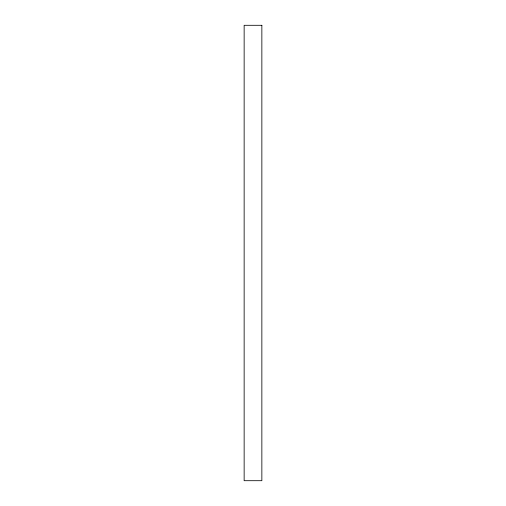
<?xml version="1.0" encoding="UTF-8"?>
<svg xmlns="http://www.w3.org/2000/svg" width="506" height="506" viewBox="0 0 506 506"><rect width="100%" height="100%" fill="white"/><g stroke="black" fill="none" stroke-linecap="round" stroke-linejoin="round"><path stroke-width="0.76" d="M261.855 25.3L244.145 25.3L244.145 480.7L261.855 480.7L261.855 25.3"/></g></svg>
